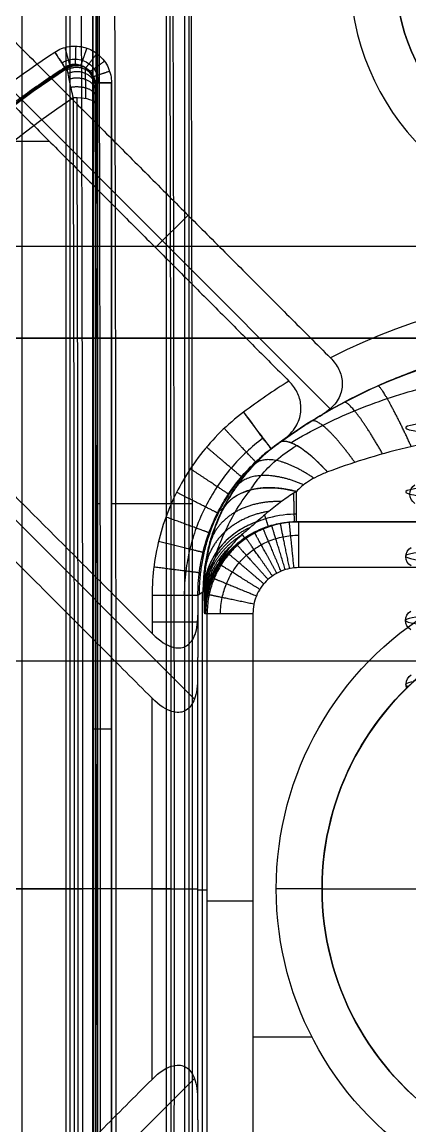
# Model space of a CAD drawing. Header units: centimetres. Extents: x -2.5 to 2.5, y -13.5 to 2.5.
# Drawn here: x -0.632 to -0.209, y -0.258 to 0.945 of the extents above; entities that cross this region are included whole.
import ezdxf

# ---------------------------------------------------------------- set-up
doc = ezdxf.new("R2010")
doc.units = ezdxf.units.CM
doc.layers.add('Default', color=7, linetype='Continuous', true_color=0x000000)

msp = doc.modelspace()

# ---------------------------------------------------------------- linework, layer by layer
at = {"layer": 'Default'}
for p, q in [((-0.5502, 1.37, 2.3446), (-0.5502, 0.3443, 2.3446)), ((-0.4502, -0.52, 2.3471), (-0.4502, 1.36, 2.3471)), ((-0.6587, 0.8856, 3.0107), (-0.2962, 0.5231, 3.0107)), ((-0.5548, 0.8785, 1.8202), (-0.5548, -0.53, 1.8202)), ((-0.535, 0.8785, 1.8), (-0.535, -0.53, 1.8)), ((-0.5527, 0.8718, 2.0674), (-0.5527, -0.53, 2.0674)), ((-0.6024, 0.8145, 3.0002), (-1.1797, 0.8145, 3.0002)), ((-0.4867, 0.6988, 3.0002), (-0.4513, 0.7342, 3.0502)), ((-0.4443, 0.2066, 3.0183), (-0.8951, 0.6574, 3.0183)), ((-1.5212, 0.6, -3.65), (1.5212, 0.6, -3.65)), ((-0.555, 0.42, 2.4008), (-0.555, 0.42, 2.7006)), ((-0.5503, 0.42, 2.334), (-0.547, 0.42, 2.7153)), ((-0.5348, 0.42, 1.8), (-0.4748, 0.42, 1.8)), ((-0.4548, 0.42, 1.8198), (-0.4469, 0.42, 2.7246)), ((0.3317, 0.4, 1.9502), (-0.3317, 0.4, 1.9502)), ((-0.4357, 0.3232, 2.4003), (-0.4357, -0.3232, 2.4003)), ((-0.4331, 0.3, 2.1013), (-0.4304, 0.3, 1.7998)), ((-1.9341, 0.2486, 3.2502), (1.9341, 0.2486, 3.2502)), ((-0.5548, 0.1742, 1.8202), (-0.5514, 0.1742, 2.217)), ((-0.4909, 0, 3.0503), (-1.68, 0, 3.0503)), ((-0.305, 0, 1.8003), (-0.355, 0, 1.7502)), ((-0.305, 0, 3.0503), (-0.305, 0, 1.8003)), ((-0.305, 0, 3.0503), (0.305, 0, 3.0503)), ((-0.4409, -0.0012, 3.0007), (-0.4304, -0.0012, 1.7998)), ((-0.3804, -0.1614, 1.7503), (-0.3162, -0.1614, 1.7503)), ((-0.8951, -0.6574, 3.0183), (-0.4443, -0.2066, 3.0183))]:
    msp.add_line(p, q, dxfattribs=at)
for centre, radius, start, end in [((0, 0, -12.2), 2.4997, 90, 270), ((0, 0, -12), 2.15, 0, 180), ((0, 0, -12.2), 2.15, 0, 180), ((0, 0, -12.1), 2.15, 0, 180), ((0, 0, -11.7), 2.033, 44.4199, 268.9001), ((0, 0, 2.2036), 2.0033, 58.7229, 180), ((0, 0, -3.2), 2, 90, 270), ((0, 0, 2.7502), 2, 0, 180), ((0, 0, 3.2003), 2, 360, 180), ((0, 0, 2.9752), 2, 0, 180), ((0, 0, 2.7003), 1.95, 0, 180), ((0, 0, 3.2502), 1.95, 0, 180), ((0, 0, 2.7331), 1.8654, 0, 180), ((0, 0, -12.2), 1.85, 0, 180), ((0, 0, -12.1), 1.85, 0, 180), ((0, 0, 2.3), 1.82, 0, 180), ((0, 0, 2.28), 1.8, 0, 180), ((0, 0, 2.1979), 1.8, 90, 180), ((0, 0, 2.0421), 1.8, 90, 180), ((0, 0, 1.4), 1.8, 0, 180), ((0, 0, 1.625), 1.775, 90, 270), ((0, 0, 2.2181), 1.775, 90, 270), ((0, 0, 1.7716), 1.775, 90, 270), ((0, 0, 2.2306), 1.775, 90.4684, 270), ((0, 0, -11.7), 1.7086, 55.0032, 268.5991), ((0, 0, -11.7), 1.7086, 55.0032, 268.5991), ((0, 0, -3.2), 1.7, 90, 270), ((0, 0, -12.2), 1.7, 44.9992, 180), ((0, 0, -11.95), 1.7, 44.9992, 180), ((0, 0, -3.999), 1.7039, 90, 154.1236), ((0, 0, 1.9431), 1.695, 90, 270), ((0, 0, 2.1931), 1.695, 90, 270), ((0, 0, 1.9681), 1.67, 90, 270), ((0, 0, -2.3), 1.6, 304.7778, 235.2223), ((0, 0, -2.85), 1.6, 90, 270), ((0, 0, 1.4), 1.5927, 0, 180), ((0, 0, -3.4), 1.6001, 88.8984, 154.0566), ((0, 0, 1.3), 1.535, 0, 180), ((0, 0, 0.95), 1.535, 0, 180), ((0, 0, 1.6), 1.575, 110.3329, 69.6671), ((0, 0, 0.5), 1.4698, 90, 270), ((0, 0, -2.35), 1.45, 0, 180), ((0, 0, 0.865), 1.45, 0, 180), ((0, 0, 0.502), 1.45, 90, 180), ((0, 0, 1.4), 1.525, 112.0972, 67.9028), ((0, 0, -2.445), 1.355, 0, 180), ((0, 0, 1.4), 1.3, 118.4482, 61.5518), ((0, 0, 1.425), 1.275, 118.4482, 61.5518), ((0, 0, 2.0381), 1.275, 118.4482, 269.6397), ((0, 0, 1.7315), 1.275, 118.4482, 61.5518), ((0, 0, 2.1431), 1.1815, 118.723, 61.277), ((0, 1, -3.6), 0.275, 180, 0), ((0, 1, -3.65), 0.225, 180, 0), ((0, 1, -3.9), 0.225, 180, 0), ((0, 0, 2.0975), 1.037, 123.797, 56.203), ((0, 0, 3.0503), 0.65, 62.9202, 117.0798), ((0, 0, 2.6347), 0.6, 103.751, 126.4612), ((0, 0, 3.0002), 0.65, 121.6576, 126.9531), ((0, 0, -12.1), 2.15, 180, 0), ((0, 0, 2.7331), 1.8654, 180, 0), ((0, 0, -12.1), 1.85, 180, 0), ((0, 0, 2.3), 1.82, 180, 0), ((0, 0, 2.28), 1.8, 180, 0), ((0, 0, 2.0421), 1.8, 180, 270), ((0, 0, 1.4), 1.8, 180, 0), ((0, 0, 2.9845), 1.7739, 180, 360), ((0, 0, -11.9502), 1.7, 180, 0), ((0, 0, 1.4), 1.5927, 180, 0), ((0, 0, 1.3), 1.535, 180, 0), ((0, 0, 0.95), 1.535, 180, 0), ((0, 0, 0.865), 1.45, 180, 0), ((0, 0, 0.502), 1.45, 180, 270), ((0, 0, -12), 2.15, 180, 0), ((0, 0, -12.2), 1.85, 180, 0), ((0, 0, -2.35), 1.45, 180, 0), ((0, 0, -2.445), 1.355, 180, 0), ((0, 0, -2.85), 1.355, 180, 0)]:
    msp.add_arc(centre, radius, start, end, dxfattribs=at)
at = {"layer": 'Default', "extrusion": (0, 0, -1)}
for centre, radius, start, end in [((0, 0, 11.6), 2.133, 271.0999, 132.77), ((0, 0, 11.5897), 2.1324, 271.0999, 90), ((0, 0, -2.1), 2, 301.4085, 90), ((0, 0, 0.55), 2, 343.3399, 90), ((0, 0, -2.7003), 1.9124, 360, 180), ((0, 0, -2.9845), 1.7739, 0, 180), ((0, 0, 12), 1.85, 0, 180), ((0, 0, -2.12), 1.845, 270, 90), ((0, 0, -2.3), 1.8322, 0, 180), ((0, 0, 0.9), 1.7, 336.1372, 203.8627), ((0, 0, -2.239), 1.8, 0, 180), ((0, 0, -1.721), 1.8, 0, 180), ((0, 0, -0.4), 1.7, 350.0409, 189.9591), ((0, 0, -2.2431), 1.775, 270, 87.8627), ((0, 0, -1.9181), 1.775, 270, 90), ((0, 0, -1.6), 1.75, 270, 90), ((0, 0, -1.9431), 1.75, 270, 90), ((0, 0, -2.1931), 1.75, 270, 90), ((0, 0, 2.95), 1.7, 270, 90), ((0, 0, 3.075), 1.7, 270, 90), ((0, 0, -0.5), 1.6, 350.0409, 189.9591), ((0, 0, -2.1681), 1.67, 270, 90), ((0, 0, -2.0681), 1.67, 270, 90), ((0, 0, 3.9), 1.6039, 25.8764, 91.1016), ((0, 0, -1.125), 1.535, 0, 180), ((0, 0, 2.3), 1.45, 0, 180), ((0, 0, 2.325), 1.45, 0, 180), ((0, 0, -0.6835), 1.45, 0, 180), ((0, 0, -1.575), 1.55, 112.0972, 67.9028), ((0, 0, -1.425), 1.55, 112.0972, 67.9028), ((0, 0, -1.5), 1.55, 112.0972, 67.9028), ((0, 0, 2.85), 1.355, 0, 180), ((0, 0, 2.6475), 1.355, 0, 180), ((0, 0, 3.6), 1.355, 26.283, 153.717), ((0, 0, 3.5), 1.355, 26.283, 153.717), ((0, 0, 3.4), 1.355, 31.1048, 148.8952), ((0, 0, -1.4), 1.3, 118.4482, 61.5518), ((0, 0, -2.0084), 1.2682, 116.4705, 63.5295), ((0, 0, -1.9142), 1.269, 46.0979, 63.5295), ((0, 0, -2.1281), 1.2185, 270.3603, 58.7349), ((0, 1, 3.775), 0.225, 180, 0), ((0, 0, -1.8), 1.0898, 49.8675, 56.8012), ((0, 0, -1.9358), 1.0688, 123.169, 56.831), ((0, 0, -3.0002), 0.6, 59.4775, 120.5225), ((0, 0, -1.7503), 0.355, 300.7782, 59.2218), ((0, 0, -3.0503), 0.305, 303.273, 56.727), ((0, 0, -2.4253), 0.305, 303.273, 47.1539), ((0, 0, 12.2), 2.15, 180, 0), ((0, 0, -2.7003), 1.9124, 180, 360), ((0, 0, 12), 1.85, 180, 0), ((0, 0, -2.3), 1.8322, 180, 0), ((0, 0, -1.721), 1.8, 180, 0), ((0, 0, -2.239), 1.8, 180, 0), ((0, 0, -1.125), 1.535, 180, 0), ((0, 0, 2.325), 1.45, 180, 0), ((0, 0, -0.6835), 1.45, 180, 0), ((0, 0, 2.6475), 1.355, 180, 0), ((0, 0, -2.1979), 1.8, 270, 0), ((0, 0, 12.2), 1.7, 180, 0), ((0, 0, 11.7004), 1.7, 271.4009, 360), ((0, 0, 2.3), 1.45, 180, 0), ((0, 0, 2.85), 1.6, 270, 353.0769)]:
    msp.add_arc(centre, radius, start, end, dxfattribs=at)
at = {"layer": 'Default', "extrusion": (6.96334e-05, 1.13654e-14, -1)}
msp.add_arc((0.0008, 0, 11.7003), 1.7, 360, 124.6181, dxfattribs=at)
at = {"layer": 'Default', "extrusion": (1.18574e-07, 1.91766e-06, -1)}
msp.add_arc((0, 0, -2.2849), 1.7524, 93.5352, 86.4648, dxfattribs=at)
at = {"layer": 'Default', "extrusion": (-4.41645e-08, 4.39232e-08, 1)}
msp.add_arc((0, 0, -2.2), 1.7, 304.7778, 235.2223, dxfattribs=at)
at = {"layer": 'Default', "extrusion": (9.59104e-06, 5.99974e-06, -1)}
msp.add_arc((0, 0, 3.2999), 1.7001, 25.9434, 90, dxfattribs=at)
at = {"layer": 'Default', "extrusion": (0.999962, 4.46474e-16, -0.008727)}
msp.add_arc((0, -0.3926, -0.5542), 3.151, 64.0548, 99.7446, dxfattribs=at)
at = {"layer": 'Default', "extrusion": (1, 0, 0)}
for centre, radius, start, end in [((0, -0.3926, -0.5846), 3.1462, 64.1716, 99.5892), ((0, -0.3926, -0.555), 2.8248, 67.5492, 100.6077), ((0.35, 1.8002, -0.3304), 0.05, 270, 360)]:
    msp.add_arc(centre, radius, start, end, dxfattribs=at)
at = {"layer": 'Default', "extrusion": (-1, 0, 0)}
for centre, radius, start, end in [((0, -0.3926, 0.58), 3.1466, 80.4108, 115.8284), ((0, -0.3926, 0.555), 3.1216, 80.4108, 115.8284), ((0, -0.3926, 0.6324), 2.7274, 79.3923, 112.4508), ((0, -0.3926, 0.555), 2.8248, 79.3923, 99.2693)]:
    msp.add_arc(centre, radius, start, end, dxfattribs=at)
at = {"layer": 'Default', "extrusion": (-0.999962, 1.87051e-14, 0.008727)}
msp.add_arc((0, -0.3926, 0.5707), 3.1314, 80.2554, 115.9452, dxfattribs=at)
at = {"layer": 'Default', "extrusion": (-0.999962, 1.50583e-14, 0.008727)}
msp.add_arc((0, -0.3926, 0.4938), 3.1611, 80.4718, 115.6537, dxfattribs=at)
at = {"layer": 'Default', "extrusion": (0.999962, 9.32414e-18, -0.008727)}
msp.add_arc((0, -0.3926, -0.4907), 3.1614, 64.3463, 99.5282, dxfattribs=at)
at = {"layer": 'Default', "extrusion": (0.999962, -1.65196e-14, -0.008727)}
msp.add_arc((0, -0.3926, -0.4707), 3.1414, 64.3463, 99.5282, dxfattribs=at)
at = {"layer": 'Default', "extrusion": (-0.999962, 1.05822e-14, 0.008727)}
msp.add_arc((0, -0.3952, 0.5865), 2.7369, 78.9145, 112.2447, dxfattribs=at)
at = {"layer": 'Default', "extrusion": (0.999962, -2.21169e-14, -0.008727)}
msp.add_arc((0, -0.3952, -0.5707), 2.7565, 67.7505, 101.0855, dxfattribs=at)
at = {"layer": 'Default', "extrusion": (-0.999962, 0, 0.008727)}
for radius, start, end in [(2.7565, 107.0838, 112.2495), (2.6131, 78.2979, 87.8951)]:
    msp.add_arc((0, -0.3952, 0.5707), radius, start, end, dxfattribs=at)
at = {"layer": 'Default', "extrusion": (-0.836775, -0.547547, -7.83451e-09)}
msp.add_arc((-1.0898, 1.82, 0), 0.02, 270, 359.5, dxfattribs=at)
at = {"layer": 'Default', "extrusion": (1.79245e-07, -2.7403e-07, -1)}
msp.add_arc((0, 0, -2.0518), 1.0678, 123.139, 56.861, dxfattribs=at)
at = {"layer": 'Default', "extrusion": (-0.008726, 0.004724, -0.999951)}
msp.add_arc((0.5907, 0.887, -2.0424), 0.02, 56.8586, 180, dxfattribs=at)
at = {"layer": 'Default', "extrusion": (1.48734e-06, 1, -1.14638e-08)}
msp.add_arc((0.5348, 1.82, 0.8785), 0.02, 270, 0.5, dxfattribs=at)
at = {"layer": 'Default', "extrusion": (0.002859, -0.944904, 0.327335)}
for start, end in [(89.4708, 102.2802), (359.4708, 89.4708)]:
    msp.add_arc((-0.57, 2.2451, -0.1294), 0.02, start, end, dxfattribs=at)
at = {"layer": 'Default', "extrusion": (0.999962, 1.0443e-14, -0.008727)}
msp.add_arc((0, -0.3952, -0.5951), 2.6326, 70.8923, 101.7021, dxfattribs=at)
at = {"layer": 'Default', "extrusion": (-0.999962, -1.85615e-16, 0.008727)}
msp.add_arc((0, -0.3952, 0.5907), 2.6331, 78.2979, 109.1077, dxfattribs=at)
at = {"layer": 'Default', "extrusion": (-0.999962, 5.69948e-14, 0.008727)}
msp.add_arc((0, -0.3952, 0.5707), 2.6131, 78.2979, 109.1077, dxfattribs=at)
at = {"layer": 'Default', "extrusion": (1.05944e-08, -1.71821e-08, 1)}
msp.add_arc((0, 0, 3.0002), 0.65, 121.6576, 126.9531, dxfattribs=at)
at = {"layer": 'Default', "extrusion": (0.799128, 0.601162, 3.81448e-10)}
msp.add_arc((0.65, 2.9502, 0), 0.05, 90, 180, dxfattribs=at)
at = {"layer": 'Default', "extrusion": (1.66859e-07, -2.34742e-07, -1)}
msp.add_arc((0, 0, -2.9503), 0.6, 53.0469, 54.5941, dxfattribs=at)
at = {"layer": 'Default', "extrusion": (0.775638, 0.561373, 0.288523)}
msp.add_arc((0.51, 2.1727, 0.6547), 0.09, 291.7348, 359.9999, dxfattribs=at)
at = {"layer": 'Default', "extrusion": (-0.338813, -0.69811, -0.630753)}
msp.add_arc((-0.4623, 1.6194, -1.561), 0.09, 180.3694, 252.9814, dxfattribs=at)
at = {"layer": 'Default', "extrusion": (-1, 5.21886e-05, -3.38425e-09)}
msp.add_arc((-0.5, 2.1002, 0.3331), 0.1, 0.0002, 47.904, dxfattribs=at)
at = {"layer": 'Default', "extrusion": (0, -1, 0)}
for centre, radius, start, end in [((-0.4748, 1.82, -0.42), 0.02, 270, 359.5), ((-0.4905, 2.9502, -0.3196), 0.05, 0.5, 90), ((-0.4905, 2.9502, -0.2907), 0.05, 7.1006, 90), ((-0.5348, 1.82, -0.1742), 0.02, 179.5, 270), ((0, -0.3926), 3.2, 98.4386, 99.5341)]:
    msp.add_arc(centre, radius, start, end, dxfattribs=at)
at = {"layer": 'Default', "extrusion": (-0.009301, 0.438781, 0.898546)}
msp.add_arc((0.3368, 0.6579, 2.1032), 0.09, 290.2806, 358.6893, dxfattribs=at)
at = {"layer": 'Default', "extrusion": (0.008727, 0, -0.999962)}
msp.add_arc((0.3147, 0.3, -1.9538), 0.1, 359.927, 90, dxfattribs=at)
at = {"layer": 'Default', "extrusion": (2.99537e-07, -1, 3.05179e-07)}
msp.add_arc((-0.3804, 1.8002, -0.3), 0.05, 180.5, 270, dxfattribs=at)
at = {"layer": 'Default', "extrusion": (-4.91803e-07, -7.45871e-07, 1)}
msp.add_arc((0, 0, 1.8003), 0.305, 123.273, 236.727, dxfattribs=at)
at = {"layer": 'Default', "extrusion": (0, 1, 0)}
for centre, radius, start, end in [((0, -0.3926), 3.2, 56.7962, 79.4747), ((0, -0.3926), 2.7998, 64.2004, 76.947), ((0, -0.3952), 2.6998, 67.4117, 77.6906), ((0, -0.3952), 2.7998, 75.5216, 78.3386), ((0.4909, 3.0002), 0.05, 90, 179.5), ((0.3804, 1.8002, -0.0135), 0.05, 270, 359.5)]:
    msp.add_arc(centre, radius, start, end, dxfattribs=at)
at = {"layer": 'Default'}
for points, degree in [([(-0.4748, -0.52, 1.8), (-0.4748, 0.42, 1.8), (-0.4748, 1.36, 1.8)], 2), ([(-0.4548, -0.52, 1.8198), (-0.4548, 0.42, 1.8198), (-0.4548, 1.36, 1.8198)], 2), ([(-0.6552, 0.9381, 3.0503), (-0.4756, 0.7584, 3.0503), (-0.2959, 0.5787, 3.0503)], 2), ([(-0.5967, 0.9119, 1.8), (-0.5944, 0.9135, 1.8), (-0.5894, 0.916, 1.8), (-0.581, 0.9183, 1.8), (-0.5723, 0.9187, 1.8), (-0.5637, 0.9172, 1.8), (-0.5556, 0.9139, 1.8), (-0.5485, 0.909, 1.8), (-0.5425, 0.9026, 1.8), (-0.5381, 0.8951, 1.8), (-0.5354, 0.8868, 1.8), (-0.5348, 0.8813, 1.8), (-0.5348, 0.8785, 1.8)], 3), ([(-0.5858, 0.8952, 1.8198), (-0.5996, 0.8861, 1.8198), (-0.6269, 0.8674, 1.8198), (-0.6664, 0.8374, 1.8198), (-0.6918, 0.8162, 1.82), (-0.7043, 0.8053, 1.82)], 3), ([(-0.5548, 0.8785, 1.8202), (-0.5548, 0.8801, 1.8202), (-0.5552, 0.8832, 1.8201), (-0.5569, 0.8877, 1.8201), (-0.5596, 0.8917, 1.8201), (-0.5632, 0.895, 1.82), (-0.5674, 0.8972, 1.82), (-0.5721, 0.8985, 1.8199), (-0.5769, 0.8986, 1.8199), (-0.5816, 0.8975, 1.8199), (-0.5844, 0.8961, 1.8198), (-0.5858, 0.8952, 1.8198)], 3), ([(-0.5837, 0.8941, 2.0518), (-0.584, 0.8942, 2.026), (-0.5844, 0.8945, 1.9745), (-0.5851, 0.8948, 1.8972), (-0.5856, 0.8951, 1.8456), (-0.5858, 0.8952, 1.8198)], 3), ([(-0.5528, 0.8774, 2.0514), (-0.5535, 0.8777, 1.9743), (-0.5542, 0.8781, 1.8973), (-0.5548, 0.8785, 1.8202)], 3), ([(-0.5548, 0.8785, 1.8202), (-0.5548, 0.1742, 1.8202), (-0.5548, -0.53, 1.8202)], 2), ([(-0.5348, 0.8785, 1.8), (-0.5348, 0.1742, 1.8), (-0.5348, -0.53, 1.8)], 2), ([(-0.6611, 0.8732, 3.0002), (-0.5011, 0.7132, 3.0002), (-0.3411, 0.5533, 3.0002)], 2), ([(-0.5526, 0.8554, 2.0789), (-0.5526, 0.8578, 2.078), (-0.5526, 0.8623, 2.076), (-0.5526, 0.8679, 2.0719), (-0.5527, 0.8722, 2.0672), (-0.5527, 0.8752, 2.062), (-0.5528, 0.877, 2.0567), (-0.5528, 0.8774, 2.0532), (-0.5528, 0.8774, 2.0514)], 3), ([(1.4431, 0.7, -3.9), (0, 0.7, -3.9), (-1.4431, 0.7, -3.9)], 2), ([(-0.4909, 0.2081, 3.0503), (-0.7145, 0.4317, 3.0503), (-0.9381, 0.6552, 3.0503)], 2), ([(-0.4905, 0.2783, 3.0002), (-0.6818, 0.4697, 3.0002), (-0.8732, 0.6611, 3.0002)], 2), ([(1.5222, 0.6, -3.8), (0, 0.6, -3.8), (-1.5222, 0.6, -3.8)], 2), ([(1.2149, 0.6, -3.6), (0, 0.6, -3.6), (-1.2149, 0.6, -3.6)], 2), ([(-0.1182, 0.5882, 2.2902), (-0.1375, 0.5844, 2.2902), (-0.1751, 0.5748, 2.2901), (-0.2284, 0.5557, 2.2885), (-0.2764, 0.5333, 2.2848), (-0.3179, 0.5095, 2.2785), (-0.3412, 0.4937, 2.2726), (-0.3518, 0.4861, 2.2692)], 3), ([(-0.2959, 0.5787, 3.0503), (-0.2939, 0.5767, 3.0503), (-0.2904, 0.5726, 3.0498), (-0.2865, 0.5661, 3.048), (-0.2839, 0.5594, 3.045), (-0.2827, 0.5523, 3.0409), (-0.2831, 0.5449, 3.0354), (-0.2853, 0.5374, 3.0286), (-0.2894, 0.5301, 3.0204), (-0.2957, 0.523, 3.011), (-0.3014, 0.5188, 3.004), (-0.3047, 0.5169, 3.0002)], 3), ([(-0.3908, 0.5194, 3.0002), (-0.3996, 0.5128, 3.0002), (-0.4162, 0.4985, 3.0003), (-0.4383, 0.4736, 3.0002), (-0.4569, 0.4462, 3.0003), (-0.4717, 0.4165, 3.0003), (-0.4825, 0.3852, 3.0002), (-0.489, 0.3526, 3.0003), (-0.4905, 0.3307, 3.0002), (-0.4905, 0.3196, 3.0002)], 3), ([(-0.3476, 0.489, 2.9502), (-0.3338, 0.4989, 2.967), (-0.3195, 0.5082, 2.9837), (-0.3047, 0.5169, 3.0002)], 3), ([(-0.1005, 0.5, 2.2003), (-0.1216, 0.4978, 2.2002), (-0.1615, 0.4921, 2.2001), (-0.2141, 0.481, 2.1987), (-0.2602, 0.4682, 2.1954), (-0.2868, 0.459, 2.1916), (-0.299, 0.4543, 2.1892)], 3), ([(-0.3518, 0.4861, 2.2692), (-0.3587, 0.4811, 2.2678), (-0.3716, 0.4703, 2.2645), (-0.3885, 0.4524, 2.2583), (-0.4027, 0.433, 2.2506), (-0.4105, 0.4192, 2.2443), (-0.4139, 0.4123, 2.2408)], 3), ([(-0.3518, 0.4861, 2.2692), (-0.3528, 0.4853, 2.3454), (-0.3548, 0.4839, 2.4974), (-0.3577, 0.4817, 2.7244), (-0.3597, 0.4802, 2.8751), (-0.3607, 0.4795, 2.9503)], 3), ([(-0.4405, 0.3196, 2.9507), (-0.4405, 0.3285, 2.9507), (-0.4393, 0.3461, 2.9506), (-0.4341, 0.3721, 2.9506), (-0.4255, 0.3972, 2.9505), (-0.4136, 0.4209, 2.9505), (-0.3988, 0.4428, 2.9504), (-0.3811, 0.4626, 2.9503), (-0.3677, 0.4742, 2.9503), (-0.3607, 0.4795, 2.9503)], 3), ([(-0.299, 0.4543, 2.1892), (-0.3031, 0.4527, 2.1884), (-0.3106, 0.4494, 2.1866), (-0.3201, 0.444, 2.1832), (-0.3276, 0.4384, 2.1791), (-0.3314, 0.4347, 2.1761), (-0.333, 0.433, 2.1745)], 3), ([(-0.4139, 0.4123, 2.2408), (-0.4177, 0.4043, 2.2368), (-0.4242, 0.3884, 2.2283), (-0.4303, 0.3651, 2.2135), (-0.4334, 0.3434, 2.1968), (-0.4338, 0.3305, 2.1843), (-0.4337, 0.3246, 2.1776)], 3), ([(-0.4331, 0.2997, 2.1013), (-0.4331, 0.3045, 2.1013), (-0.4324, 0.3147, 2.101), (-0.4289, 0.3301, 2.1011), (-0.423, 0.3447, 2.101), (-0.4148, 0.3583, 2.101), (-0.4045, 0.3705, 2.1009), (-0.3925, 0.3809, 2.1008), (-0.379, 0.3893, 2.1007), (-0.3643, 0.3954, 2.1005), (-0.3489, 0.3992, 2.1004), (-0.3383, 0.4, 2.1003), (-0.3331, 0.4, 2.1002)], 3), ([(-0.3304, 0.4, 1.8002), (-0.3363, 0.4, 1.8002), (-0.3479, 0.399, 1.8002), (-0.3648, 0.3944, 1.8001), (-0.3807, 0.387, 1.8), (-0.3951, 0.377, 1.8), (-0.4075, 0.3646, 1.7999), (-0.4175, 0.3502, 1.7999), (-0.4249, 0.3343, 1.7998), (-0.4294, 0.3174, 1.7998), (-0.4304, 0.3058, 1.7998), (-0.4304, 0.3, 1.7998)], 3), ([(0.3331, 0.4, 2.1002), (0, 0.4, 2.1002), (-0.3331, 0.4, 2.1002)], 2), ([(-0.3331, 0.4, 2.1002), (-0.3317, 0.4, 1.9502), (-0.3304, 0.4, 1.8002)], 2), ([(-0.3304, 0.4, 1.8002), (0, 0.4, 1.8002), (0.3304, 0.4, 1.8002)], 2), ([(-0.3304, 0.35, 1.7503), (-0.3337, 0.35, 1.7503), (-0.3402, 0.3494, 1.7503), (-0.3497, 0.3465, 1.7503), (-0.3584, 0.3418, 1.7503), (-0.3661, 0.3355, 1.7503), (-0.3723, 0.3279, 1.7503), (-0.377, 0.3192, 1.7503), (-0.3798, 0.3097, 1.7503), (-0.3804, 0.3033, 1.7503), (-0.3804, 0.3, 1.7503)], 3), ([(0.3304, 0.35, 1.7503), (0, 0.35, 1.7503), (-0.3304, 0.35, 1.7503)], 2), ([(-0.4905, 0.3196, 3.0002), (-0.4905, 0.299, 3.0002), (-0.4905, 0.2783, 3.0002)], 2), ([(-0.4337, 0.3246, 2.1776), (-0.4345, 0.3241, 2.264), (-0.436, 0.323, 2.4365), (-0.4382, 0.3213, 2.6942), (-0.4397, 0.3202, 2.8653), (-0.4405, 0.3196, 2.9507)], 3), ([(-0.4405, 0.3196, 2.9507), (-0.4405, 0.309, 2.9507), (-0.4405, 0.2984, 2.9507)], 2), ([(-0.4331, 0.2997, 2.1013), (-0.4332, 0.3015, 2.1093), (-0.4332, 0.3055, 2.124), (-0.4334, 0.3109, 2.1439), (-0.4336, 0.3175, 2.1622), (-0.4337, 0.3222, 2.1727), (-0.4337, 0.3246, 2.1776)], 3), ([(-0.4905, 0.2783, 3.0002), (-0.4813, 0.2692, 3.0002), (-0.468, 0.2617, 2.9961), (-0.4535, 0.2624, 2.9854), (-0.4437, 0.2734, 2.9707), (-0.4405, 0.2879, 2.9582), (-0.4405, 0.2984, 2.9507)], 3), ([(-0.4405, 0.2984, 2.9507), (-0.4407, 0.2633, 2.9757), (-0.4409, 0.2282, 3.0007)], 2), ([(-0.4304, 0.3, 1.7998), (-0.4317, 0.2999, 1.9506), (-0.4331, 0.2997, 2.1013)], 2), ([(-0.4304, -0.327, 1.7998), (-0.4304, -0.0135, 1.7998), (-0.4304, 0.3, 1.7998)], 2), ([(-0.3804, 0.3, 1.7503), (-0.3804, -0.0135, 1.7503), (-0.3804, -0.327, 1.7503)], 2), ([(-0.1919, 0.237, 2.5557), (-0.1922, 0.2368, 2.556), (-0.1927, 0.2364, 2.5565), (-0.1937, 0.2356, 2.5566), (-0.1947, 0.2348, 2.5562), (-0.1957, 0.234, 2.5555), (-0.1966, 0.2332, 2.5545), (-0.1976, 0.2323, 2.5533), (-0.1986, 0.2315, 2.5519), (-0.1996, 0.2307, 2.5502), (-0.2005, 0.2298, 2.5483), (-0.2015, 0.2289, 2.5461), (-0.2025, 0.228, 2.5437), (-0.2035, 0.2271, 2.541), (-0.2046, 0.2262, 2.538), (-0.2056, 0.2253, 2.5347), (-0.2065, 0.2244, 2.531), (-0.2075, 0.2235, 2.5269), (-0.2085, 0.2226, 2.5224), (-0.2094, 0.2218, 2.5175), (-0.2102, 0.221, 2.512), (-0.211, 0.2202, 2.506), (-0.2118, 0.2195, 2.4994), (-0.2124, 0.2189, 2.4922), (-0.2129, 0.2184, 2.4842), (-0.2131, 0.2182, 2.4762), (-0.2132, 0.2182, 2.4692), (-0.213, 0.2183, 2.463), (-0.2128, 0.2185, 2.4575), (-0.2125, 0.2188, 2.4526), (-0.2121, 0.2192, 2.4481), (-0.2116, 0.2196, 2.4441), (-0.2111, 0.2201, 2.4405), (-0.2106, 0.2207, 2.4372), (-0.21, 0.2212, 2.4342), (-0.2093, 0.2218, 2.4315), (-0.2087, 0.2224, 2.4291), (-0.208, 0.2231, 2.427), (-0.2073, 0.2238, 2.425), (-0.2065, 0.2244, 2.4234), (-0.2058, 0.2251, 2.4219), (-0.2049, 0.2259, 2.4207), (-0.2041, 0.2266, 2.4197), (-0.2032, 0.2274, 2.4191), (-0.2023, 0.2282, 2.419), (-0.2014, 0.229, 2.4194), (-0.201, 0.2294, 2.4199), (-0.2007, 0.2296, 2.4203)], 3), ([(-0.4409, 0.2282, 3.0007), (-0.441, 0.2176, 3.0082), (-0.4442, 0.2031, 3.0207), (-0.4539, 0.1921, 3.0354), (-0.4684, 0.1914, 3.0461), (-0.4817, 0.1989, 3.0503), (-0.4909, 0.2081, 3.0503)], 3), ([(-0.4409, 0.2282, 3.0007), (-0.4409, 0, 3.0007), (-0.4409, -0.2282, 3.0007)], 2), ([(-0.2051, 0.2257, 2.5361), (-0.2144, 0.224, 2.5044), (-0.2163, 0.2223, 2.4705), (-0.2106, 0.2205, 2.4379)], 3), ([(-0.4909, 0.2081, 3.0503), (-0.4909, 0, 3.0503), (-0.4909, -0.2081, 3.0503)], 2), ([(-0.4909, -0.2081, 3.0503), (-0.4817, -0.1989, 3.0503), (-0.4684, -0.1914, 3.0461), (-0.4539, -0.1921, 3.0354), (-0.4442, -0.2031, 3.0207), (-0.441, -0.2176, 3.0082), (-0.4409, -0.2282, 3.0007)], 3), ([(-0.4909, -0.2081, 3.0503), (-0.7145, -0.4317, 3.0503), (-0.9381, -0.6552, 3.0503)], 2), ([(-0.4409, -0.2282, 3.0007), (-0.4407, -0.2633, 2.9757), (-0.4405, -0.2984, 2.9507)], 2)]:
    msp.add_open_spline(points, degree=degree, dxfattribs=at)
for points, weights in [([(-0.5801, 0.8977, 1.8199), (-0.5802, 0.8978, 1.8082), (-0.5824, 0.9058, 1.8), (-0.5855, 0.917, 1.8)], [1.17369762148, 0.944630693722, 0.942128428789, 1.16619082668]), ([(-0.5741, 0.8985, 1.8199), (-0.5741, 0.8985, 1.8082), (-0.5739, 0.9068, 1.8), (-0.5735, 0.9184, 1.8)], [1.17369768888, 0.944229858957, 0.942120343251, 1.16736914176]), ([(-0.5682, 0.8973, 1.82), (-0.5682, 0.8974, 1.8083), (-0.5654, 0.9052, 1.8), (-0.5616, 0.9162, 1.8)], [1.17369775639, 0.943767345078, 0.942112740886, 1.16873394381]), ([(-0.5858, 0.8952, 1.8198), (-0.5858, 0.8953, 1.8082), (-0.5904, 0.9022, 1.8), (-0.5967, 0.9119, 1.8)], [1.1736975526, 0.944935695755, 0.942135516395, 1.16529701452]), ([(-0.5629, 0.8945, 1.82), (-0.5629, 0.8945, 1.8083), (-0.5579, 0.9011, 1.8), (-0.5509, 0.9105, 1.8)], [1.17369782382, 0.943284598428, 0.94210677709, 1.17016435981]), ([(-0.5852, 0.8949, 1.8801), (-0.5702, 0.9048, 1.88), (-0.5543, 0.8962, 1.8798), (-0.5543, 0.8782, 1.8798)], [1.3551479127, 0.881544319112, 0.881617373701, 1.35536707647]), ([(-0.5845, 0.8945, 1.9655), (-0.5694, 0.9044, 1.9654), (-0.5536, 0.8958, 1.9652), (-0.5536, 0.8778, 1.9651)], [1.35483766817, 0.881544373526, 0.881720843048, 1.35536707674]), ([(-0.5837, 0.8941, 2.0518), (-0.5687, 0.904, 2.0517), (-0.5528, 0.8954, 2.0515), (-0.5528, 0.8774, 2.0514)], [1.35494544019, 0.881684853149, 0.88168485327, 1.35494544055]), ([(-0.5833, 0.8925, 2.0638), (-0.5682, 0.9016, 2.0664), (-0.5527, 0.8933, 2.0638), (-0.5527, 0.8763, 2.0586)], [1.34067969688, 0.881733618122, 0.886488866012, 1.35494544055]), ([(-0.5825, 0.8886, 2.0738), (-0.5673, 0.896, 2.078), (-0.5526, 0.8883, 2.0734), (-0.5527, 0.8736, 2.0646)], [1.30753491424, 0.882251069541, 0.898054578311, 1.35494544055]), ([(-0.5587, 0.8903, 1.8201), (-0.5587, 0.8903, 1.8083), (-0.552, 0.8952, 1.8), (-0.5426, 0.9021, 1.8)], [1.17369788973, 0.942831305504, 0.942103008199, 1.17151299781]), ([(-0.5559, 0.8848, 1.8201), (-0.5559, 0.8848, 1.8084), (-0.5481, 0.8875, 1.8), (-0.5369, 0.8912, 1.8)], [1.17369795818, 0.94242049472, 0.942101122241, 1.17273984074]), ([(-0.5812, 0.8825, 2.0828), (-0.5661, 0.8877, 2.0877), (-0.5525, 0.8811, 2.0812), (-0.5526, 0.8695, 2.07)], [1.26148925273, 0.884060025555, 0.915212088163, 1.35494544055]), ([(-0.5548, 0.8785, 1.8202), (-0.5549, 0.8785, 1.8084), (-0.5466, 0.8785, 1.8), (-0.5348, 0.8785, 1.8)], [1.17369803011, 0.942100113114, 0.942100656631, 1.17369966066]), ([(-0.5794, 0.8736, 2.091), (-0.5646, 0.8766, 2.0954), (-0.5525, 0.8715, 2.0875), (-0.5526, 0.8635, 2.075)], [1.20381937361, 0.888626586188, 0.939001941833, 1.35494544055]), ([(-0.5547, 0.8583, 2.0874), (-0.5532, 0.8574, 2.0847), (-0.5525, 0.8564, 2.0817), (-0.5526, 0.8554, 2.0789)], [1.09761016983, 1.15662680656, 1.24240523013, 1.35494544055]), ([(-0.2076, 0.482, 2.1986), (-0.2264, 0.5228, 2.2061), (-0.2411, 0.5495, 2.2407), (-0.2442, 0.5481, 2.2872)], [1.17157210883, 0.968668665391, 0.945732442324, 1.10276343963]), ([(-0.2389, 0.474, 2.1968), (-0.2595, 0.5102, 2.2066), (-0.2762, 0.5327, 2.2399), (-0.2811, 0.5301, 2.2837)], [1.17157210883, 0.978761208563, 0.948459428434, 1.08066676845]), ([(-0.3607, 0.4795, 2.9503), (-0.3607, 0.4795, 2.9795), (-0.3731, 0.496, 3.0002), (-0.3908, 0.5194, 3.0002)], [1.17157286845, 0.942809039523, 0.942809043849, 1.17157288143]), ([(-0.2693, 0.4648, 2.1938), (-0.2915, 0.496, 2.2056), (-0.31, 0.5138, 2.2373), (-0.3168, 0.5095, 2.2781)], [1.17157210883, 0.989363959523, 0.952283461937, 1.06033061607]), ([(-0.3776, 0.4653, 2.9503), (-0.3776, 0.4653, 2.9796), (-0.3918, 0.4804, 3.0003), (-0.4118, 0.5017, 3.0003)], [1.17157286838, 0.943003023714, 0.942809208358, 1.17099142231]), ([(-0.3526, 0.4855, 2.3286), (-0.4054, 0.4471, 2.3279), (-0.435, 0.3889, 2.3273), (-0.435, 0.3237, 2.3269)], [1.05746728074, 0.980709010343, 0.980844478414, 1.05787368496]), ([(-0.393, 0.449, 2.9504), (-0.393, 0.4491, 2.9796), (-0.4088, 0.4624, 3.0003), (-0.4311, 0.4814, 3.0002)], [1.17157286831, 0.943197648221, 0.942809704026, 1.17040903572]), ([(-0.299, 0.4543, 2.1892), (-0.3229, 0.4804, 2.2026), (-0.3429, 0.4925, 2.2327), (-0.3518, 0.4861, 2.2692)], [1.10749617369, 0.973238494314, 0.964741973588, 1.08200661151]), ([(-0.3588, 0.4809, 2.8052), (-0.4104, 0.4424, 2.8045), (-0.4392, 0.3849, 2.8039), (-0.4392, 0.3206, 2.8035)], [1.05424602799, 0.980728283966, 0.981937559874, 1.05787385571]), ([(-0.4072, 0.4302, 2.9504), (-0.4072, 0.4302, 2.9796), (-0.4245, 0.4417, 3.0003), (-0.4488, 0.4578, 3.0002)], [1.17157286823, 0.943396798959, 0.942810554023, 1.16981413342]), ([(-0.3139, 0.4474, 2.1853), (-0.3435, 0.4679, 2.1979), (-0.3681, 0.4736, 2.2267), (-0.379, 0.4623, 2.2618)], [1.10749962625, 0.97249893082, 0.964651150258, 1.08395628456]), ([(-0.325, 0.4402, 2.1804), (-0.3593, 0.4553, 2.1917), (-0.3875, 0.4543, 2.2188), (-0.3992, 0.4374, 2.2523)], [1.10750275224, 0.969530062902, 0.964366505933, 1.09201208133]), ([(-0.333, 0.433, 2.1745), (-0.3714, 0.4432, 2.1837), (-0.4023, 0.4353, 2.2091), (-0.4138, 0.4123, 2.2407)], [1.10750569524, 0.964283539251, 0.964164866666, 1.10714967748]), ([(-0.4191, 0.4096, 2.9505), (-0.4192, 0.4096, 2.9797), (-0.4377, 0.4189, 3.0003), (-0.4638, 0.4321, 3.0002)], [1.17157286815, 0.94359001372, 0.942811710079, 1.16923795723]), ([(-0.3493, 0.422, 2.1642), (-0.3891, 0.4234, 2.1722), (-0.4188, 0.4063, 2.194), (-0.427, 0.3772, 2.2212)], [1.1074639673, 0.964746441519, 0.964180927316, 1.10576742469]), ([(-0.3362, 0.431, 2.1727), (-0.3357, 0.4109, 2.1535), (-0.3355, 0.4, 2.128), (-0.3355, 0.4, 2.1003)], [1.039464666, 0.985069634618, 0.986905019056, 1.04497081931]), ([(-0.3631, 0.4113, 2.1534), (-0.4018, 0.4053, 2.1602), (-0.4283, 0.3814, 2.1781), (-0.4325, 0.3485, 2.2004)], [1.10654861632, 0.966912916696, 0.964525329362, 1.09938585432]), ([(-0.4138, 0.4123, 2.2407), (-0.4138, 0.4123, 2.2407), (-0.4138, 0.4123, 2.2407), (-0.4139, 0.4123, 2.2408)], [1.10698372592, 1.10716470334, 1.10734591037, 1.10752734702]), ([(-0.4284, 0.3881, 2.9505), (-0.4286, 0.3881, 2.9797), (-0.448, 0.3952, 3.0003), (-0.4754, 0.4052, 3.0002)], [1.17157286807, 0.943769611173, 0.942813077347, 1.16870326659]), ([(-0.3766, 0.3998, 2.1414), (-0.4113, 0.3874, 2.1472), (-0.4328, 0.3598, 2.1604), (-0.4337, 0.3263, 2.1768)], [1.09319728198, 0.970308283697, 0.9689494329, 1.08912072959]), ([(-0.3679, 0.4074, 2.1493), (-0.3653, 0.3993, 2.1342), (-0.3639, 0.3952, 2.1176), (-0.3639, 0.3951, 2.1005)], [1.00212526913, 0.994190821194, 1.00847313509, 1.04497221082]), ([(-0.3404, 0.349, 1.7503), (-0.3463, 0.3776, 1.7503), (-0.3504, 0.3979, 1.7709), (-0.3504, 0.398, 1.8002)], [1.1715728752, 0.943088704547, 0.942809383486, 1.17073491202]), ([(-0.3356, 0.3497, 1.7503), (-0.3386, 0.3788, 1.7503), (-0.3407, 0.3994, 1.7709), (-0.3407, 0.3995, 1.8002)], [1.1715728752, 0.942953239755, 0.942809132492, 1.17114055342]), ([(-0.3833, 0.3939, 2.1356), (-0.4147, 0.3796, 2.1414), (-0.4335, 0.3522, 2.1529), (-0.4336, 0.3197, 2.1667)], [1.09482466817, 0.977769419105, 0.969087325449, 1.0687783872]), ([(-0.3932, 0.3852, 2.1293), (-0.4186, 0.3694, 2.1349), (-0.4334, 0.344, 2.144), (-0.4335, 0.3148, 2.1546)], [1.09379564177, 0.991005273023, 0.972700652024, 1.03888177877]), ([(-0.3922, 0.3861, 2.1299), (-0.3906, 0.3837, 2.1203), (-0.3897, 0.3825, 2.1106), (-0.3897, 0.3824, 2.1007)], [1.00375136263, 1.00990957592, 1.02364975233, 1.04497189186]), ([(-0.3544, 0.3439, 1.7503), (-0.3684, 0.3695, 1.7503), (-0.3784, 0.3876, 1.7708), (-0.3784, 0.3877, 1.8)], [1.1715728752, 0.943475364871, 0.942810982407, 1.16957972781]), ([(-0.3498, 0.3461, 1.7503), (-0.3611, 0.373, 1.7503), (-0.3691, 0.3921, 1.7709), (-0.3691, 0.3922, 1.8001)], [1.1715728752, 0.943347011357, 0.942810306709, 1.16996276126]), ([(-0.3451, 0.3478, 1.7503), (-0.3537, 0.3757, 1.7503), (-0.3598, 0.3955, 1.7709), (-0.3598, 0.3956, 1.8001)], [1.1715728752, 0.943218934484, 0.942809776034, 1.17034539986]), ([(-0.4349, 0.3666, 2.9506), (-0.4351, 0.3667, 2.9797), (-0.4551, 0.3715, 3.0003), (-0.4835, 0.3784, 3.0002)], [1.171572868, 0.943929133424, 0.94281452826, 1.16822905251]), ([(-0.3639, 0.3372, 1.7503), (-0.3834, 0.3588, 1.7503), (-0.3972, 0.3742, 1.7708), (-0.3973, 0.3743, 1.8)], [1.1715728752, 0.943737349877, 0.942812808611, 1.16879925141]), ([(-0.3591, 0.3409, 1.7503), (-0.3759, 0.3648, 1.7503), (-0.3877, 0.3818, 1.7708), (-0.3878, 0.3819, 1.8)], [1.1715728752, 0.943605458164, 0.942811814237, 1.16919194342]), ([(-0.405, 0.373, 2.1224), (-0.4231, 0.3567, 2.1273), (-0.4333, 0.3348, 2.1341), (-0.4334, 0.3105, 2.1416)], [1.09396997141, 1.00884743576, 0.981555976094, 1.0120955924]), ([(-0.4122, 0.3639, 2.1186), (-0.4113, 0.3632, 2.1128), (-0.4109, 0.3629, 2.1068), (-0.4108, 0.3629, 2.1009)], [1.01451880143, 1.02187425807, 1.03202450856, 1.04496955288]), ([(-0.3686, 0.3324, 1.7503), (-0.3907, 0.3512, 1.7503), (-0.4065, 0.3646, 1.7708), (-0.4067, 0.3647, 1.7999)], [1.1715728752, 0.943868883652, 0.942813951751, 1.1684080795]), ([(-0.4389, 0.3444, 2.9506), (-0.4392, 0.3444, 2.9797), (-0.4596, 0.347, 3.0003), (-0.4886, 0.3506, 3.0002)], [1.17157286792, 0.94407596779, 0.942816060413, 1.1677931458]), ([(-0.418, 0.355, 2.1155), (-0.4278, 0.3408, 2.1192), (-0.4333, 0.3243, 2.1236), (-0.4333, 0.3067, 2.1284)], [1.09407437223, 1.03187654781, 1.00052056642, 1.00000642808]), ([(-0.3729, 0.3263, 1.7503), (-0.3977, 0.3417, 1.7503), (-0.4153, 0.3526, 1.7707), (-0.4154, 0.3527, 1.7999)], [1.1715728752, 0.943994166525, 0.94281518121, 1.16803591926]), ([(-0.426, 0.3383, 2.1103), (-0.4257, 0.3382, 2.1072), (-0.4255, 0.3381, 2.1041), (-0.4255, 0.3381, 2.1011)], [1.02691655588, 1.03216294748, 1.03817628224, 1.04495656018]), ([(-0.3767, 0.319, 1.7503), (-0.4036, 0.33, 1.7503), (-0.4227, 0.3379, 1.7707), (-0.4229, 0.338, 1.7998)], [1.1715728752, 0.94410389619, 0.942816370766, 1.16771029893]), ([(-0.4337, 0.3264, 2.1768), (-0.4337, 0.3258, 2.177), (-0.4337, 0.3252, 2.1773), (-0.4337, 0.3246, 2.1776)], [1.07650153899, 1.07868981853, 1.08092504387, 1.08320721499]), ([(-0.4285, 0.3309, 2.1083), (-0.4316, 0.322, 2.1104), (-0.4332, 0.3127, 2.1126), (-0.4332, 0.3031, 2.1149)], [1.0957864402, 1.06071628947, 1.03527627638, 1.01946640095]), ([(-0.4405, 0.3196, 2.9507), (-0.4407, 0.3196, 2.9798), (-0.4614, 0.3196, 3.0002), (-0.4905, 0.3196, 3.0003)], [1.17157286784, 0.944218127617, 0.942817723381, 1.16737165514]), ([(-0.3794, 0.3102, 1.7503), (-0.4078, 0.3161, 1.7503), (-0.4281, 0.3204, 1.7707), (-0.4283, 0.3204, 1.7998)], [1.1715728752, 0.944185105482, 0.94281731892, 1.16746951552]), ([(-0.4326, 0.3102, 2.1032), (-0.4326, 0.3102, 2.1026), (-0.4326, 0.3101, 2.1019), (-0.4325, 0.3101, 2.1012)], [1.04039722691, 1.04182716637, 1.04329506748, 1.04480093023])]:
    msp.add_rational_spline(points, weights, degree=3, dxfattribs=at)
for points, knots in [([(-0.5891, 0.9003, 1.8057), (-0.5891, 0.9003, 1.8057), (-0.5868, 0.9017, 1.8057), (-0.5819, 0.9039, 1.8057), (-0.5739, 0.9048, 1.8057), (-0.5661, 0.9033, 1.8058), (-0.5591, 0.8996, 1.8058), (-0.5536, 0.8939, 1.8059), (-0.5499, 0.8867, 1.8059), (-0.549, 0.8812, 1.8059), (-0.549, 0.8785, 1.8059), (-0.549, 0.8785, 1.8059)], [0, 0, 0, 0, 0, 0.144262, 0.285401, 0.426772, 0.567989, 0.706014, 0.849358, 1, 1, 1, 1, 1]), ([(-0.5837, 0.8941, 2.0518), (-0.5837, 0.8941, 2.0549), (-0.5835, 0.8934, 2.0611), (-0.5829, 0.8906, 2.0702), (-0.5819, 0.8859, 2.0788), (-0.5806, 0.8795, 2.0865), (-0.5789, 0.8714, 2.0929), (-0.5775, 0.8651, 2.0962), (-0.5768, 0.8618, 2.0975)], [-0.6023032, -0.6023032, -0.6023032, -0.6023032, -0.5019193, -0.4015355, -0.3011516, -0.2007677, -0.1003838, 0, 0, 0, 0]), ([(-0.5633, 0.895, 2.0516), (-0.5635, 0.8951, 2.0228), (-0.564, 0.8954, 1.9656), (-0.5647, 0.8957, 1.8884), (-0.5651, 0.896, 1.84), (-0.5653, 0.8961, 1.82)], [0, 0, 0, 0, 0.0566229, 0.1126363, 0.1519615, 0.1519615, 0.1519615, 0.1519615]), ([(-0.5629, 0.8611, 2.0956), (-0.5629, 0.8652, 2.0942), (-0.5629, 0.8727, 2.0906), (-0.563, 0.8821, 2.083), (-0.5631, 0.8891, 2.0741), (-0.5632, 0.8937, 2.0636), (-0.5632, 0.8949, 2.0557), (-0.5633, 0.895, 2.0516), (-0.5633, 0.895, 2.0516)], [0, 0, 0, 0, 0.234705, 0.440518, 0.622669, 0.800619, 1, 1, 1, 1, 1]), ([(-0.3392, 0.4861, 2.2352), (-0.3279, 0.4929, 2.2364), (-0.305, 0.5054, 2.2376), (-0.2698, 0.5214, 2.237), (-0.2338, 0.5347, 2.2351), (-0.1964, 0.546, 2.2324), (-0.1561, 0.5555, 2.2294), (-0.1279, 0.5603, 2.2275), (-0.113, 0.5624, 2.2266)], [0, 0, 0, 0, 0.1639065, 0.3236727, 0.4826333, 0.6432142, 0.8131119, 1, 1, 1, 1]), ([(-0.3476, 0.489, 2.9502), (-0.3445, 0.4913, 2.954), (-0.3391, 0.496, 2.9612), (-0.3334, 0.5037, 2.9707), (-0.3297, 0.5116, 2.9789), (-0.328, 0.5195, 2.9857), (-0.3279, 0.5272, 2.9911), (-0.3293, 0.5344, 2.9953), (-0.332, 0.5411, 2.9981), (-0.3359, 0.5475, 2.9998), (-0.3393, 0.5514, 3.0003), (-0.3411, 0.5533, 3.0002)], [-0.9265308, -0.9265308, -0.9265308, -0.9265308, -0.8235829, -0.7206351, -0.6176872, -0.5147393, -0.4117915, -0.3088436, -0.2058957, -0.1029479, 0, 0, 0, 0]), ([(0.1852, 0.5317, 2.5822), (0.1759, 0.5307, 2.5984), (0.1349, 0.5272, 2.6523), (0.0242, 0.5212, 2.7051), (-0.1259, 0.5136, 2.6691), (-0.2198, 0.506, 2.5467), (-0.2158, 0.4984, 2.3924), (-0.1156, 0.4908, 2.2751), (0.0362, 0.4833, 2.247), (0.1718, 0.4757, 2.3206), (0.2308, 0.4681, 2.4632), (0.187, 0.4605, 2.6111), (0.0598, 0.4529, 2.6985), (-0.094, 0.4453, 2.6864), (-0.2059, 0.4378, 2.5802), (-0.2261, 0.4302, 2.4272), (-0.1455, 0.4226, 2.2956), (0, 0.415, 2.2441), (0.1455, 0.4074, 2.2956), (0.2261, 0.3998, 2.4272), (0.2059, 0.3923, 2.5802), (0.094, 0.3847, 2.6864), (-0.0598, 0.3771, 2.6985), (-0.187, 0.3695, 2.6111), (-0.2308, 0.3619, 2.4632), (-0.1718, 0.3543, 2.3206), (-0.0362, 0.3468, 2.247), (0.1156, 0.3392, 2.2751), (0.2158, 0.3316, 2.3924), (0.2198, 0.324, 2.5467), (0.1259, 0.3164, 2.6691), (-0.0242, 0.3088, 2.7051), (-0.1349, 0.3028, 2.6523), (-0.1759, 0.2993, 2.5984), (-0.1852, 0.2983, 2.5822)], [0.964083, 0.964083, 0.964083, 0.964083, 1.567316, 3.134632, 4.701948, 6.269263, 7.836579, 9.403895, 10.971211, 12.538527, 14.105843, 15.673159, 17.240475, 18.80779, 20.375106, 21.942422, 23.509738, 25.077054, 26.64437, 28.211686, 29.779002, 31.346317, 32.913633, 34.480949, 36.048265, 37.615581, 39.182897, 40.750213, 42.317528, 43.884844, 45.45216, 47.019476, 48.586792, 49.190025, 49.190025, 49.190025, 49.190025]), ([(-0.3695, 0.4912, 2.9856), (-0.3758, 0.4865, 2.9856), (-0.388, 0.4762, 2.9856), (-0.4049, 0.4585, 2.9857), (-0.4199, 0.4385, 2.9857), (-0.4327, 0.4166, 2.9858), (-0.4427, 0.3937, 2.9858), (-0.4498, 0.3702, 2.9859), (-0.4543, 0.3455, 2.9859), (-0.4554, 0.3285, 2.9859), (-0.4554, 0.3196, 2.9859)], [0, 0, 0, 0, 0.119074, 0.240232, 0.367549, 0.49627, 0.622917, 0.743892, 0.865983, 1, 1, 1, 1]), ([(-0.3832, 0.4346, 2.1995), (-0.3832, 0.4346, 2.1995), (-0.38, 0.4397, 2.2033), (-0.3722, 0.4507, 2.2104), (-0.3554, 0.4677, 2.2186), (-0.3408, 0.4782, 2.2222), (-0.3326, 0.4831, 2.2236), (-0.3326, 0.4831, 2.2236)], [-0.00003, -0.00003, -0.00003, -0.00003, 0, 0.309083, 0.63739, 1, 1, 1, 1, 1]), ([(-0.4197, 0.3677, 2.1567), (-0.417, 0.375, 2.1619), (-0.4111, 0.3894, 2.1721), (-0.3998, 0.4115, 2.1868), (-0.3895, 0.4268, 2.1955), (-0.3832, 0.4346, 2.1995)], [0.0003112, 0.0003112, 0.0003112, 0.0003112, 0.3119554, 0.6345674, 0.9999836, 0.9999836, 0.9999836, 0.9999836]), ([(-0.2037, 0.4201, 2.432), (-0.2071, 0.4222, 2.4312), (-0.2115, 0.4302, 2.4303), (-0.2071, 0.4382, 2.4312), (-0.2037, 0.4402, 2.432)], [0.0314528, 0.0314528, 0.0314528, 0.0314528, 0.1755826, 0.3197092, 0.3197092, 0.3197092, 0.3197092]), ([(-0.333, 0.433, 2.1745), (-0.3377, 0.4302, 2.172), (-0.3472, 0.4239, 2.1662), (-0.3611, 0.4129, 2.155), (-0.3715, 0.4044, 2.1463), (-0.3765, 0.3998, 2.1415)], [0, 0, 0, 0, 0.2135145, 0.4270289, 0.640285, 0.640285, 0.640285, 0.640285]), ([(-0.4124, 0.4152, 2.2422), (-0.4127, 0.415, 2.2707), (-0.4143, 0.4138, 2.4581), (-0.4164, 0.4123, 2.6941), (-0.4182, 0.4109, 2.9017), (-0.4186, 0.4106, 2.9505)], [0.715657, 0.715657, 0.715657, 0.715657, 1.570285, 6.336644, 7.798929, 7.798929, 7.798929, 7.798929]), ([(-0.3765, 0.3998, 2.1415), (-0.38, 0.3964, 2.1376), (-0.3887, 0.3896, 2.132), (-0.3997, 0.3792, 2.1253), (-0.4112, 0.366, 2.1191), (-0.4211, 0.3504, 2.1138), (-0.4281, 0.3338, 2.1089), (-0.4322, 0.3172, 2.1048), (-0.4331, 0.3055, 2.1022), (-0.4331, 0.2997, 2.1013)], [-1.270606, -1.270606, -1.270606, -1.270606, -1.087753, -0.9049, -0.722047, -0.539194, -0.356341, -0.173487, 0, 0, 0, 0]), ([(-0.3768, 0.3996, 2.1412), (-0.3735, 0.401, 2.1411), (-0.3602, 0.406, 2.141), (-0.3453, 0.4085, 2.1409), (-0.3339, 0.4086, 2.1408), (-0.3331, 0.4086, 2.1408)], [0.6647455, 0.6647455, 0.6647455, 0.6647455, 0.7145906, 0.8580913, 0.870046, 0.870046, 0.870046, 0.870046]), ([(-0.4158, 0.3, 1.7649), (-0.4158, 0.3058, 1.7649), (-0.4146, 0.3169, 1.7649), (-0.41, 0.3321, 1.7649), (-0.4035, 0.3448, 1.7649), (-0.396, 0.3551, 1.7649), (-0.3879, 0.3634, 1.7649), (-0.3798, 0.3699, 1.7649), (-0.3717, 0.3749, 1.7649), (-0.3636, 0.3788, 1.7649), (-0.3556, 0.3817, 1.7649), (-0.3475, 0.3838, 1.7649), (-0.3391, 0.3851, 1.7649), (-0.3334, 0.3854, 1.7649), (-0.3304, 0.3854, 1.7649)], [0, 0, 0, 0, 0.1307536, 0.2477454, 0.3529442, 0.447908, 0.533465, 0.6106483, 0.681208, 0.7470046, 0.8098995, 0.8717644, 0.93449, 1, 1, 1, 1]), ([(-0.4333, 0.3067, 2.1287), (-0.4333, 0.3145, 2.131), (-0.4318, 0.3289, 2.1355), (-0.4271, 0.3466, 2.1426), (-0.422, 0.3601, 2.1492), (-0.4191, 0.3672, 2.1535), (-0.4178, 0.3703, 2.1555), (-0.4178, 0.3703, 2.1555)], [0.4187802, 0.4187802, 0.4187802, 0.4187802, 0.5914295, 0.7468903, 0.8825922, 1, 1.0003419, 1.0003419, 1.0003419, 1.0003419]), ([(-0.2079, 0.3519, 2.4644), (-0.2114, 0.3539, 2.4642), (-0.2159, 0.3619, 2.4639), (-0.2114, 0.3699, 2.4642), (-0.2079, 0.372, 2.4644)], [0.03146, 0.03146, 0.03146, 0.03146, 0.1755826, 0.3197163, 0.3197163, 0.3197163, 0.3197163]), ([(-0.2081, 0.2824, 2.4744), (-0.2117, 0.2844, 2.4744), (-0.2163, 0.2925, 2.4744), (-0.2117, 0.3005, 2.4744), (-0.2081, 0.3025, 2.4744)], [0.0303557, 0.0303557, 0.0303557, 0.0303557, 0.1744237, 0.3184597, 0.3184597, 0.3184597, 0.3184597]), ([(-0.1853, 0.2983, 2.5822), (-0.204, 0.2964, 2.5496), (-0.226, 0.2921, 2.4675), (-0.1848, 0.2855, 2.3412), (-0.0717, 0.2786, 2.2585), (0.0683, 0.2716, 2.2574), (0.1826, 0.2647, 2.3383), (0.2282, 0.2577, 2.4707), (0.2009, 0.253, 2.5615), (0.1746, 0.2506, 2.5989), (0.1738, 0.2506, 2.6)], [0.218246, 0.218246, 0.218246, 0.218246, 1.418516, 2.837031, 4.255547, 5.674063, 7.092578, 8.511094, 9.92961, 9.97199, 9.97199, 9.97199, 9.97199]), ([(-0.2125, 0.2188, 2.4888), (-0.213, 0.2202, 2.4889), (-0.2142, 0.2257, 2.4889), (-0.2111, 0.2312, 2.4887), (-0.2077, 0.2333, 2.4885)], [0.0287224, 0.0287224, 0.0287224, 0.0287224, 0.0792246, 0.2121487, 0.2121487, 0.2121487, 0.2121487])]:
    msp.add_open_spline(points, degree=3, knots=knots, dxfattribs=at)

doc.saveas('drawing.dxf')
